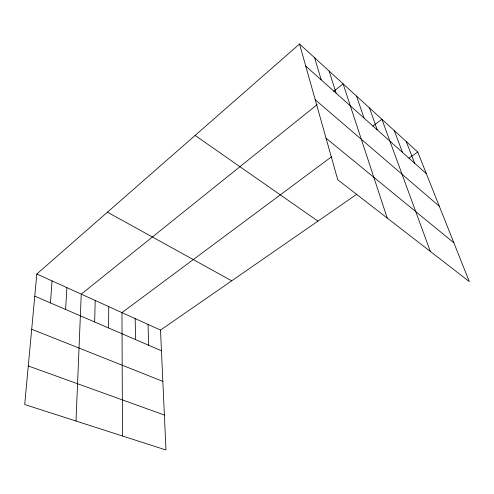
<?xml version="1.0" encoding="UTF-8"?>
<svg xmlns="http://www.w3.org/2000/svg" width="494" height="494" viewBox="0 0 494 494"><rect width="100%" height="100%" fill="white"/><g stroke="black" fill="none" stroke-linecap="round" stroke-linejoin="round"><path stroke-width="0.74" d="M108.557 327.967L108.773 306.638M94.663 321.977L95.206 300.482M76.02 421.036L81.251 294.152L317.179 104.629M65.616 309.46L66.875 287.632M50.431 302.908L52.074 280.919M299.537 44.003L337.742 179.76L469.3 281.592L417.739 152.047L299.537 44.003L36.828 273.997L24.7 404.518L165.972 449.997L160.513 330.103L356.971 194.111M333.685 91.371L343.095 83.813L387.21 218.052M331.56 156.752L121.962 312.622L122.487 435.998M372.785 126.094L381.918 119.301L430.323 251.421M408.909 158.154L417.739 152.047M28.282 365.974L164.379 415.04M31.696 329.239L162.847 381.374M34.765 296.159L161.452 350.765M36.828 273.997L160.513 330.103M107.451 212.173L231.717 280.814M195.099 135.43L317.957 221.121M326.046 138.184L453.863 242.807M315.228 99.745L439.314 206.251M305.749 66.073L426.353 173.684M406.229 141.525L414.664 163.255M394.292 130.614L402.53 152.43M369.45 107.908L377.237 129.86M356.52 96.089L364.047 118.091M329.14 71.062L336.074 93.131M314.635 57.798L321.224 79.88M148.021 324.441L148.694 345.269M135.177 318.611L135.566 339.606"/></g></svg>
